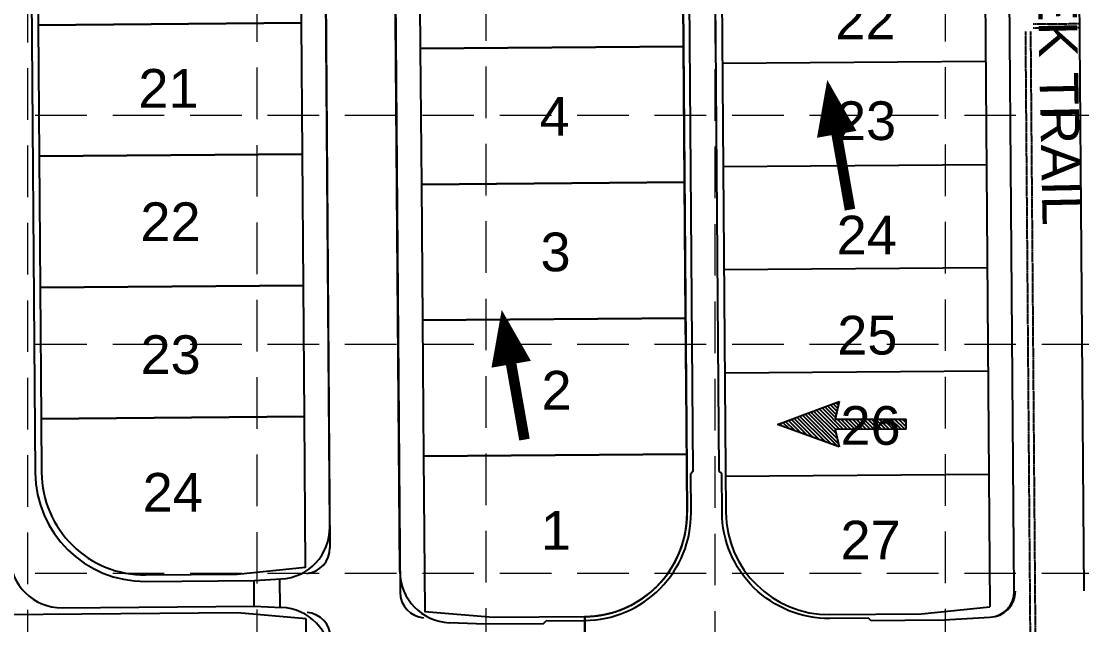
# Model space of a CAD drawing. Header units: inches. Extents: x 2510995 to 2514555, y 7106046 to 7111737.
# Drawn here: x 2513482.6 to 2513893.5, y 7110558.6 to 7110792.5 of the extents above; entities that cross this region are included whole.
import ezdxf
from ezdxf.enums import TextEntityAlignment as Align

# ---------------------------------------------------------------- set-up
doc = ezdxf.new("R2010")
doc.units = ezdxf.units.IN
doc.header["$MEASUREMENT"] = 0
for name, pattern in [('BORDER2', [0.875, 0.25, -0.125, 0.25, -0.125, 0, -0.125]), ('DASHED', [0.75, 0.5, -0.25]), ('HIDDEN', [0.375, 0.25, -0.125]), ('HIDDEN2', [0.1875, 0.125, -0.0625]), ('XHO477ST$0$CL', [0.7, 0.5, -0.05, 0.1, -0.05])]:
    doc.linetypes.add(name, pattern=pattern)
for name, color, linetype in [('C-STNM-N', 4, 'Continuous'), ('C-WTRC-FULL-PH2B-N', 7, 'Continuous'), ('GRID', 254, 'DASHED'), ('XHO459PT$0$V-BNDY-N-P6', 6, 'BORDER2'), ('XHO459PT$0$V-PROP-SUBD-IDEN-N-P6', 14, 'Continuous'), ('XHO459PT$0$V-PROP-SUBD-N-P6', 14, 'Continuous'), ('XHO459PT$0$V-RWAY-LINE-N-P6', 14, 'Continuous'), ('XHO459PV$0$C-ROAD-BACK-P6', 14, 'Continuous'), ('XHO459PV$0$C-ROAD-BACK-P7', 9, 'Continuous'), ('XHO459PV$0$C-ROAD-FACE-P6', 6, 'Continuous'), ('XHO459PV$0$C-ROAD-IDEN-P7', 1, 'Continuous'), ('XHO459PV$0$C-ROAD-TEMP-P6', 6, 'Continuous'), ('XHO460PT$0$V-AREA-PLINE', 6, 'Continuous'), ('XHO460PT$0$V-BNDY-N-P7', 3, 'HIDDEN2'), ('XHO460PT$0$V-PROP-SUBD-IDEN-N-P7', 6, 'Continuous'), ('XHO460PT$0$V-PROP-SUBD-N-P7', 7, 'Continuous'), ('XHO460PV$0$C-ROAD-BOC-N', 4, 'Continuous'), ('ZSTORM', 5, 'XHO477ST$0$CL')]:
    doc.layers.add(name, color=color, linetype=linetype)
doc.layers.add('XHO459PT$0$V-AREA-PLIN', color=163, linetype='Continuous', plot=False)
doc.styles.get("Standard").update_dxf_attribs({"font": 'ARIAL.TTF'})

# ---------------------------------------------------------------- blocks, each defined once
blk = doc.blocks.new('ARR')
blk.add_lwpolyline([(-5.56, 0.32, 0, 3.78, 0), (-0.35, 0.31, 3.78, 3.78, 0)], format="xyseb")
at = {"const_width": 1}
blk.add_lwpolyline([(-0.35, 0.31), (6.88, 0.31)], dxfattribs=at)

msp = doc.modelspace()

# ---------------------------------------------------------------- linework, layer by layer
at = {"color": 7}
for p, q in [((2513775.56, 7110636.24), (2513799.48, 7110645.04)), ((2513798.25, 7110632.77), (2513789.59, 7110641.4)), ((2513798.23, 7110634.27), (2513790.68, 7110641.8)), ((2513799.71, 7110634.28), (2513791.76, 7110642.2)), ((2513801.2, 7110634.28), (2513792.85, 7110642.6)), ((2513798.04, 7110638.91), (2513793.93, 7110643)), ((2513798.32, 7110640.11), (2513795.02, 7110643.4)), ((2513798.6, 7110641.31), (2513796.11, 7110643.8)), ((2513798.89, 7110642.52), (2513797.19, 7110644.2)), ((2513799.48, 7110645.04), (2513797.89, 7110638.26)), ((2513799.17, 7110643.72), (2513798.28, 7110644.6)), ((2513799.45, 7110644.92), (2513799.36, 7110645)), ((2513782.41, 7110633.73), (2513778.73, 7110637.4)), ((2513784.76, 7110632.88), (2513779.82, 7110637.8)), ((2513787.1, 7110632.02), (2513780.9, 7110638.2)), ((2513789.45, 7110631.16), (2513781.99, 7110638.6)), ((2513791.8, 7110630.31), (2513783.08, 7110639)), ((2513794.14, 7110629.45), (2513784.16, 7110639.4)), ((2513796.49, 7110628.6), (2513785.25, 7110639.8)), ((2513798.83, 7110627.74), (2513786.33, 7110640.2)), ((2513799.17, 7110628.88), (2513787.42, 7110640.6)), ((2513798.71, 7110630.82), (2513788.51, 7110641)), ((2513797.89, 7110638.26), (2513825.43, 7110638.3)), ((2513802.68, 7110634.28), (2513798.69, 7110638.26)), ((2513804.16, 7110634.28), (2513800.17, 7110638.26)), ((2513805.65, 7110634.29), (2513801.66, 7110638.27)), ((2513807.13, 7110634.29), (2513803.14, 7110638.27)), ((2513808.62, 7110634.29), (2513804.63, 7110638.27)), ((2513810.1, 7110634.29), (2513806.11, 7110638.27)), ((2513811.59, 7110634.3), (2513807.6, 7110638.27)), ((2513813.07, 7110634.3), (2513809.08, 7110638.28)), ((2513814.56, 7110634.3), (2513810.57, 7110638.28)), ((2513816.04, 7110634.3), (2513812.05, 7110638.28)), ((2513817.52, 7110634.31), (2513813.54, 7110638.28)), ((2513819.01, 7110634.31), (2513815.02, 7110638.28)), ((2513820.49, 7110634.31), (2513816.51, 7110638.29)), ((2513821.98, 7110634.31), (2513817.99, 7110638.29)), ((2513823.46, 7110634.32), (2513819.48, 7110638.29)), ((2513824.95, 7110634.32), (2513820.96, 7110638.29)), ((2513825.43, 7110635.32), (2513822.45, 7110638.29)), ((2513825.43, 7110636.8), (2513823.93, 7110638.3)), ((2513825.44, 7110634.32), (2513825.43, 7110638.3)), ((2513799.5, 7110627.49), (2513775.56, 7110636.24)), ((2513777.72, 7110635.45), (2513776.56, 7110636.61)), ((2513780.07, 7110634.59), (2513777.65, 7110637.01)), ((2513825.44, 7110634.32), (2513797.9, 7110634.27)), ((2513797.9, 7110634.27), (2513799.5, 7110627.49))]:
    msp.add_line(p, q, dxfattribs=at)
at = {"layer": 'GRID', "color": 252, "linetype": 'HIDDEN', "lineweight": 0, "ltscale": 80}
for p, q in [((2513841.27, 7106494.69), (2513840.6, 7111645.93)), ((2513485.08, 7106494.3), (2513485.08, 7111643.94)), ((2513574.28, 7106494.5), (2513573.86, 7111643.94)), ((2513662.97, 7106494.94), (2513662.64, 7111643.94)), ((2513751.68, 7106493.87), (2513751.42, 7111643.94)), ((2511088, 7110756.13), (2514461.67, 7110756.13)), ((2511088, 7110667.35), (2514461.67, 7110667.35)), ((2511088, 7110578.57), (2514461.67, 7110578.57))]:
    msp.add_line(p, q, dxfattribs=at)
at = {"layer": 'XHO459PT$0$V-AREA-PLIN', "color": 7}
msp.add_lwpolyline([(2513701.03, 7110546.75), (2513700.91, 7110561.75, 0.414214), (2513740.6, 7110602.06), (2513736.94, 7111068.95, 0.41598), (2513696.39, 7111108.63), (2513696.18, 7111123.63), (2513827, 7111125.44), (2513853.4, 7111128.31), (2513852.66, 7111222.81), (2513847.62, 7111227.74), (2513822.62, 7111227.39), (2513821.98, 7111273.39), (2513892.82, 7111274.37), (2513891.19, 7111391.36), (2514326.16, 7111397.39), (2514342.26, 7110005.32)], format="xyb", dxfattribs=at)
msp.add_lwpolyline([(2513701.03, 7110546.75), (2513700.91, 7110561.75, 0.414214), (2513740.6, 7110602.06), (2513736.94, 7111068.95, 0.41598), (2513696.39, 7111108.63), (2513696.18, 7111123.63), (2513827, 7111125.44), (2513853.4, 7111128.31), (2513852.66, 7111222.81), (2513847.62, 7111227.74), (2513822.62, 7111227.39), (2513821.98, 7111273.39), (2513892.82, 7111274.37), (2513891.19, 7111391.36), (2514326.16, 7111397.39), (2514342.26, 7110005.32)], format="xyb", dxfattribs=at)
at = {"layer": 'XHO459PT$0$V-BNDY-N-P6', "color": 7}
for p, q in [((2513736.94, 7111068.95), (2513740.6, 7110602.06)), ((2513700.91, 7110561.75), (2513701.03, 7110546.75))]:
    msp.add_line(p, q, dxfattribs=at)
msp.add_arc((2513700.6, 7110601.75), 40, 270.4488, 0.4488, dxfattribs=at)
at = {"layer": 'XHO459PT$0$V-PROP-SUBD-N-P6', "color": 7}
for p, q in [((2513856.23, 7110776.87), (2513754.24, 7110776.07)), ((2513856.55, 7110736.87), (2513754.55, 7110736.07)), ((2513856.86, 7110696.87), (2513754.86, 7110696.07)), ((2513857.17, 7110656.87), (2513755.18, 7110656.07)), ((2513857.49, 7110616.87), (2513755.49, 7110616.07))]:
    msp.add_line(p, q, dxfattribs=at)
at = {"layer": 'XHO459PT$0$V-RWAY-LINE-N-P6', "color": 7}
for p, q in [((2513853.64, 7111108.31), (2513857.89, 7110565.48)), ((2513751.96, 7111067.04), (2513755.6, 7110602.18)), ((2513831.41, 7110562.77), (2513857.89, 7110565.48)), ((2513795.91, 7110562.49), (2513831.41, 7110562.77))]:
    msp.add_line(p, q, dxfattribs=at)
msp.add_arc((2513795.6, 7110602.49), 40, 180.4488, 270.4488, dxfattribs=at)
at = {"layer": 'XHO459PV$0$C-ROAD-BACK-P6', "color": 7}
for p, q in [((2513867.34, 7110571.54), (2513863.18, 7111102.4)), ((2513890.91, 7111009.64), (2513894.34, 7110571.75))]:
    msp.add_line(p, q, dxfattribs=at)
msp.add_arc((2513857.34, 7110571.46), 10, 273.3112, 0.4488, dxfattribs=at)
at = {"layer": 'XHO459PV$0$C-ROAD-BACK-P7', "color": 7}
for p, q in [((2513602.14, 7110596.45), (2513598.28, 7111089.16)), ((2513484.46, 7111065.95), (2513487.97, 7110617.56)), ((2513530.8, 7110575.39), (2513572.8, 7110575.72)), ((2513572.8, 7110575.72), (2513583.29, 7110576.33)), ((2513498.38, 7110565.14), (2513572.88, 7110565.72)), ((2513572.88, 7110565.72), (2513583.38, 7110565.28)), ((2513658.93, 7110558.92), (2513648.43, 7110559.36)), ((2513684.93, 7110559.12), (2513685.93, 7110560.13)), ((2513685.93, 7110560.13), (2513700.92, 7110560.25)), ((2513658.93, 7110558.92), (2513684.93, 7110559.12))]:
    msp.add_line(p, q, dxfattribs=at)
msp.add_lwpolyline([(2513629.27, 7110579.19), (2513625.28, 7111089.76, -0.39791), (2513644, 7111109.88), (2513654.6, 7111110.55)], format="xyb", dxfattribs=at)
for centre, radius, start, end in [((2513530.47, 7110617.89), 42.5, 180.4488, 270.4488), ((2513582.14, 7110596.3), 20, 273.3112, 0.4488), ((2513498.22, 7110585.14), 20, 180.4488, 270.4488), ((2513649.27, 7110579.34), 20, 180.4488, 267.5864), ((2513582.54, 7110545.3), 20, 0.4488, 87.5864)]:
    msp.add_arc(centre, radius, start, end, dxfattribs=at)
at = {"layer": 'XHO459PV$0$C-ROAD-FACE-P6', "color": 7}
for p, q in [((2513742.97, 7110618.08), (2513741.98, 7110617.07)), ((2513753.98, 7110617.16), (2513752.97, 7110618.16)), ((2513811.93, 7110560.12), (2513810.92, 7110561.11)), ((2513837.93, 7110560.32), (2513857.92, 7110561.48))]:
    msp.add_line(p, q, dxfattribs=at)
for points in [[(2513742.97, 7110618.08), (2513739.58, 7111050.94, 0.41598)], [(2513752.97, 7110618.16), (2513749.58, 7111051.02, -0.41245)], [(2513700.92, 7110560.25, 0.414214), (2513742.1, 7110602.07), (2513741.98, 7110617.07, 0.41598)], [(2513810.92, 7110561.11), (2513795.92, 7110560.99, -0.414214), (2513754.1, 7110602.16), (2513753.98, 7110617.16, -0.41245)], [(2513837.93, 7110560.32), (2513811.93, 7110560.12, -0.414214)]]:
    msp.add_lwpolyline(points, format="xyb", dxfattribs=at)
msp.add_arc((2513857.6, 7110571.72), 10.25, 271.7998, 359.0226, dxfattribs=at)
at = {"layer": 'XHO459PV$0$C-ROAD-IDEN-P7', "color": 7}
for p, q in [((2513572.88, 7110565.72), (2513572.8, 7110575.72)), ((2513582.88, 7110565.3), (2513582.8, 7110576.3))]:
    msp.add_line(p, q, dxfattribs=at)
at = {"layer": 'XHO459PV$0$C-ROAD-TEMP-P6', "color": 7}
msp.add_line((2513700.92, 7110560.25), (2513701.02, 7110548.25), dxfattribs=at)
at = {"layer": 'XHO460PT$0$V-AREA-PLINE', "color": 7}
for points in [[(2513590.71, 7110842.68), (2513488.71, 7110841.89), (2513489.11, 7110791.02), (2513591.11, 7110791.82)], [(2513590.71, 7110842.68), (2513488.71, 7110841.89), (2513489.11, 7110791.02), (2513591.11, 7110791.82)], [(2513590.71, 7110842.68), (2513488.71, 7110841.89), (2513489.11, 7110791.02), (2513591.11, 7110791.82)], [(2513590.71, 7110842.68), (2513488.71, 7110841.89), (2513489.11, 7110791.02), (2513591.11, 7110791.82)], [(2513738.77, 7110835.39), (2513636.77, 7110834.59), (2513637.19, 7110781.93), (2513739.18, 7110782.73)], [(2513738.77, 7110835.39), (2513636.77, 7110834.59), (2513637.19, 7110781.93), (2513739.18, 7110782.73)], [(2513738.77, 7110835.39), (2513636.77, 7110834.59), (2513637.19, 7110781.93), (2513739.18, 7110782.73)], [(2513738.77, 7110835.39), (2513636.77, 7110834.59), (2513637.19, 7110781.93), (2513739.18, 7110782.73)], [(2513591.11, 7110791.82), (2513489.11, 7110791.02), (2513489.51, 7110740.16), (2513591.51, 7110740.96)], [(2513591.11, 7110791.82), (2513489.11, 7110791.02), (2513489.51, 7110740.16), (2513591.51, 7110740.96)], [(2513591.11, 7110791.82), (2513489.11, 7110791.02), (2513489.51, 7110740.16), (2513591.51, 7110740.96)], [(2513591.11, 7110791.82), (2513489.11, 7110791.02), (2513489.51, 7110740.16), (2513591.51, 7110740.96)], [(2513739.18, 7110782.73), (2513637.19, 7110781.93), (2513637.6, 7110729.26), (2513739.6, 7110730.06)], [(2513739.18, 7110782.73), (2513637.19, 7110781.93), (2513637.6, 7110729.26), (2513739.6, 7110730.06)], [(2513739.18, 7110782.73), (2513637.19, 7110781.93), (2513637.6, 7110729.26), (2513739.6, 7110730.06)], [(2513739.18, 7110782.73), (2513637.19, 7110781.93), (2513637.6, 7110729.26), (2513739.6, 7110730.06)], [(2513591.51, 7110740.96), (2513489.51, 7110740.16), (2513489.91, 7110689.3), (2513591.9, 7110690.1)], [(2513591.51, 7110740.96), (2513489.51, 7110740.16), (2513489.91, 7110689.3), (2513591.9, 7110690.1)], [(2513591.51, 7110740.96), (2513489.51, 7110740.16), (2513489.91, 7110689.3), (2513591.9, 7110690.1)], [(2513591.51, 7110740.96), (2513489.51, 7110740.16), (2513489.91, 7110689.3), (2513591.9, 7110690.1)], [(2513739.6, 7110730.06), (2513637.6, 7110729.26), (2513638.01, 7110676.59), (2513740.01, 7110677.39)], [(2513739.6, 7110730.06), (2513637.6, 7110729.26), (2513638.01, 7110676.59), (2513740.01, 7110677.39)], [(2513739.6, 7110730.06), (2513637.6, 7110729.26), (2513638.01, 7110676.59), (2513740.01, 7110677.39)], [(2513739.6, 7110730.06), (2513637.6, 7110729.26), (2513638.01, 7110676.59), (2513740.01, 7110677.39)], [(2513591.9, 7110690.1), (2513489.91, 7110689.3), (2513490.31, 7110638.44), (2513592.3, 7110639.24)], [(2513591.9, 7110690.1), (2513489.91, 7110689.3), (2513490.31, 7110638.44), (2513592.3, 7110639.24)], [(2513591.9, 7110690.1), (2513489.91, 7110689.3), (2513490.31, 7110638.44), (2513592.3, 7110639.24)], [(2513591.9, 7110690.1), (2513489.91, 7110689.3), (2513490.31, 7110638.44), (2513592.3, 7110639.24)], [(2513740.01, 7110677.39), (2513638.01, 7110676.59), (2513638.42, 7110623.93), (2513740.42, 7110624.73)], [(2513740.01, 7110677.39), (2513638.01, 7110676.59), (2513638.42, 7110623.93), (2513740.42, 7110624.73)], [(2513740.01, 7110677.39), (2513638.01, 7110676.59), (2513638.42, 7110623.93), (2513740.42, 7110624.73)], [(2513740.01, 7110677.39), (2513638.01, 7110676.59), (2513638.42, 7110623.93), (2513740.42, 7110624.73)], [(2513592.92, 7110560.88), (2513566.4, 7110563.17), (2513475.9, 7110562.46), (2513476.26, 7110516.45), (2513589.03, 7110469.65), (2513593.61, 7110472.74)], [(2513592.92, 7110560.88), (2513566.4, 7110563.17), (2513475.9, 7110562.46), (2513476.26, 7110516.45), (2513589.03, 7110469.65), (2513593.61, 7110472.74)], [(2513592.92, 7110560.88), (2513566.4, 7110563.17), (2513475.9, 7110562.46), (2513476.26, 7110516.45), (2513589.03, 7110469.65), (2513593.61, 7110472.74)], [(2513592.92, 7110560.88), (2513566.4, 7110563.17), (2513475.9, 7110562.46), (2513476.26, 7110516.45), (2513589.03, 7110469.65), (2513593.61, 7110472.74)]]:
    msp.add_lwpolyline(points, close=True, dxfattribs=at)
for points in [[(2513592.3, 7110639.24), (2513490.31, 7110638.44), (2513490.47, 7110617.58, 0.414214), (2513530.78, 7110577.89), (2513566.28, 7110578.17), (2513592.76, 7110580.88)], [(2513592.3, 7110639.24), (2513490.31, 7110638.44), (2513490.47, 7110617.58, 0.414214), (2513530.78, 7110577.89), (2513566.28, 7110578.17), (2513592.76, 7110580.88)], [(2513592.3, 7110639.24), (2513490.31, 7110638.44), (2513490.47, 7110617.58, 0.414214), (2513530.78, 7110577.89), (2513566.28, 7110578.17), (2513592.76, 7110580.88)], [(2513592.3, 7110639.24), (2513490.31, 7110638.44), (2513490.47, 7110617.58, 0.414214), (2513530.78, 7110577.89), (2513566.28, 7110578.17), (2513592.76, 7110580.88)], [(2513740.6, 7110602.06), (2513740.42, 7110624.73), (2513638.42, 7110623.93), (2513638.9, 7110563.76), (2513665.41, 7110561.47), (2513700.91, 7110561.75, 0.411922), (2513740.6, 7110601.75, 0.001958)], [(2513740.6, 7110602.06), (2513740.42, 7110624.73), (2513638.42, 7110623.93), (2513638.9, 7110563.76), (2513665.41, 7110561.47), (2513700.91, 7110561.75, 0.411922), (2513740.6, 7110601.75, 0.001958)], [(2513740.6, 7110602.06), (2513740.42, 7110624.73), (2513638.42, 7110623.93), (2513638.9, 7110563.76), (2513665.41, 7110561.47), (2513700.91, 7110561.75, 0.411922), (2513740.6, 7110601.75, 0.001958)], [(2513740.6, 7110602.06), (2513740.42, 7110624.73), (2513638.42, 7110623.93), (2513638.9, 7110563.76), (2513665.41, 7110561.47), (2513700.91, 7110561.75, 0.411922), (2513740.6, 7110601.75, 0.001958)]]:
    msp.add_lwpolyline(points, format="xyb", close=True, dxfattribs=at)
at = {"layer": 'XHO460PT$0$V-BNDY-N-P7', "color": 7}
for p, q in [((2513736.94, 7111068.95), (2513740.6, 7110602.06)), ((2513736.94, 7111068.95), (2513740.6, 7110602.06)), ((2513736.94, 7111068.95), (2513740.6, 7110602.06)), ((2513736.94, 7111068.95), (2513740.6, 7110602.06)), ((2513700.91, 7110561.75), (2513701.03, 7110546.75)), ((2513700.91, 7110561.75), (2513701.03, 7110546.75)), ((2513700.91, 7110561.75), (2513701.03, 7110546.75)), ((2513700.91, 7110561.75), (2513701.03, 7110546.75))]:
    msp.add_line(p, q, dxfattribs=at)
msp.add_arc((2513700.6, 7110601.75), 40, 270.4488, 0.4488, dxfattribs=at)
msp.add_arc((2513700.6, 7110601.75), 40, 270.4488, 0.4488, dxfattribs=at)
msp.add_arc((2513700.6, 7110601.75), 40, 270.4488, 0.4488, dxfattribs=at)
msp.add_arc((2513700.6, 7110601.75), 40, 270.4488, 0.4488, dxfattribs=at)
at = {"layer": 'XHO460PT$0$V-PROP-SUBD-N-P7', "color": 7}
for p, q in [((2513591.11, 7110791.82), (2513489.11, 7110791.02)), ((2513591.11, 7110791.82), (2513489.11, 7110791.02)), ((2513591.11, 7110791.82), (2513489.11, 7110791.02)), ((2513591.11, 7110791.82), (2513489.11, 7110791.02)), ((2513739.18, 7110782.73), (2513637.19, 7110781.93)), ((2513739.18, 7110782.73), (2513637.19, 7110781.93)), ((2513739.18, 7110782.73), (2513637.19, 7110781.93)), ((2513739.18, 7110782.73), (2513637.19, 7110781.93)), ((2513591.51, 7110740.96), (2513489.51, 7110740.16)), ((2513591.51, 7110740.96), (2513489.51, 7110740.16)), ((2513591.51, 7110740.96), (2513489.51, 7110740.16)), ((2513591.51, 7110740.96), (2513489.51, 7110740.16)), ((2513739.6, 7110730.06), (2513637.6, 7110729.26)), ((2513739.6, 7110730.06), (2513637.6, 7110729.26)), ((2513739.6, 7110730.06), (2513637.6, 7110729.26)), ((2513739.6, 7110730.06), (2513637.6, 7110729.26)), ((2513591.9, 7110690.1), (2513489.91, 7110689.3)), ((2513591.9, 7110690.1), (2513489.91, 7110689.3)), ((2513591.9, 7110690.1), (2513489.91, 7110689.3)), ((2513591.9, 7110690.1), (2513489.91, 7110689.3)), ((2513740.01, 7110677.39), (2513638.01, 7110676.59)), ((2513740.01, 7110677.39), (2513638.01, 7110676.59)), ((2513740.01, 7110677.39), (2513638.01, 7110676.59)), ((2513740.01, 7110677.39), (2513638.01, 7110676.59)), ((2513592.3, 7110639.24), (2513490.31, 7110638.44)), ((2513592.3, 7110639.24), (2513490.31, 7110638.44)), ((2513592.3, 7110639.24), (2513490.31, 7110638.44)), ((2513592.3, 7110639.24), (2513490.31, 7110638.44)), ((2513740.42, 7110624.73), (2513638.42, 7110623.93)), ((2513740.42, 7110624.73), (2513638.42, 7110623.93)), ((2513740.42, 7110624.73), (2513638.42, 7110623.93)), ((2513740.42, 7110624.73), (2513638.42, 7110623.93))]:
    msp.add_line(p, q, dxfattribs=at)
at = {"layer": 'XHO460PV$0$C-ROAD-BOC-N', "color": 7}
for p, q in [((2513625.21, 7111097.71), (2513629.34, 7110571.17)), ((2513625.21, 7111097.71), (2513629.34, 7110571.17)), ((2513598.22, 7111097.23), (2513602.2, 7110588.44)), ((2513598.22, 7111097.23), (2513602.2, 7110588.44))]:
    msp.add_line(p, q, dxfattribs=at)
for centre, start, end in [((2513592.2, 7110588.36), 275.8381, 0.4488), ((2513592.2, 7110588.36), 275.8381, 0.4488), ((2513639.34, 7110571.25), 180.4488, 265.0595), ((2513639.34, 7110571.25), 180.4488, 265.0595), ((2513592.48, 7110553.39), 0.4488, 85.0595), ((2513592.48, 7110553.39), 0.4488, 85.0595)]:
    msp.add_arc(centre, 10, start, end, dxfattribs=at)
at = {"layer": 'ZSTORM', "color": 5}
for p, q in [((2513892.62, 7110791.44), (2513874.62, 7110791.3)), ((2513892.63, 7110789.94), (2513874.63, 7110789.8))]:
    msp.add_line(p, q, dxfattribs=at)
for points in [[(2513871.64, 7110788.53), (2513873.62, 7110536.6, 0.38162)], [(2513873.64, 7110788.54), (2513875.59, 7110539.67, 0.3853)]]:
    msp.add_lwpolyline(points, format="xyb", dxfattribs=at)

# ---------------------------------------------------------------- block references
at = {"layer": 'C-WTRC-FULL-PH2B-N', "color": 7, "xscale": 4.103190017808862, "yscale": 4.103190017864108, "zscale": 4.103190018695618, "rotation": 279.9984492993328}
for p in [(2513797.54, 7110747.03), (2513671.41, 7110657.9)]:
    msp.add_blockref('ARR', p, dxfattribs=at)

# ---------------------------------------------------------------- texts
at = {"layer": 'C-STNM-N', "color": 7}
msp.add_text('BRUSH CREEK TRAIL', height=15, rotation=271.1816, dxfattribs=at).set_placement((2513873.87, 7110929.69, 1457.2))
at = {"layer": 'XHO459PT$0$V-PROP-SUBD-IDEN-N-P6', "color": 7}
for s, p in [('22', (2513809.68, 7110793.12)), ('23', (2513809.91, 7110753.94)), ('24', (2513810.17, 7110709.72)), ('25', (2513810.41, 7110670.81)), ('26', (2513811.65, 7110635.82)), ('27', (2513811.67, 7110591.5))]:
    msp.add_text(s, height=15, dxfattribs=at).set_placement(p, align=Align.MIDDLE)
at = {"layer": 'XHO460PT$0$V-PROP-SUBD-IDEN-N-P7', "color": 7}
for s, p in [('21', (2513539.61, 7110766.57)), ('21', (2513539.61, 7110766.57)), ('21', (2513539.61, 7110766.57)), ('21', (2513539.61, 7110766.57)), ('4', (2513689.25, 7110755.66)), ('4', (2513689.25, 7110755.66)), ('4', (2513689.25, 7110755.66)), ('4', (2513689.25, 7110755.66)), ('22', (2513540.4, 7110714.89)), ('22', (2513540.4, 7110714.89)), ('22', (2513540.4, 7110714.89)), ('22', (2513540.4, 7110714.89)), ('3', (2513689.61, 7110703.07)), ('3', (2513689.61, 7110703.07)), ('3', (2513689.61, 7110703.07)), ('3', (2513689.61, 7110703.07)), ('23', (2513540.44, 7110663.27)), ('23', (2513540.44, 7110663.27)), ('23', (2513540.44, 7110663.27)), ('23', (2513540.44, 7110663.27)), ('2', (2513689.98, 7110649.57)), ('2', (2513689.98, 7110649.57)), ('2', (2513689.98, 7110649.57)), ('2', (2513689.98, 7110649.57)), ('24', (2513541.28, 7110610.01)), ('24', (2513541.28, 7110610.01)), ('24', (2513541.28, 7110610.01)), ('24', (2513541.28, 7110610.01)), ('1', (2513689.74, 7110595.14)), ('1', (2513689.74, 7110595.14)), ('1', (2513689.74, 7110595.14)), ('1', (2513689.74, 7110595.14))]:
    msp.add_text(s, height=15, dxfattribs=at).set_placement(p, align=Align.MIDDLE)

doc.saveas('drawing.dxf')
